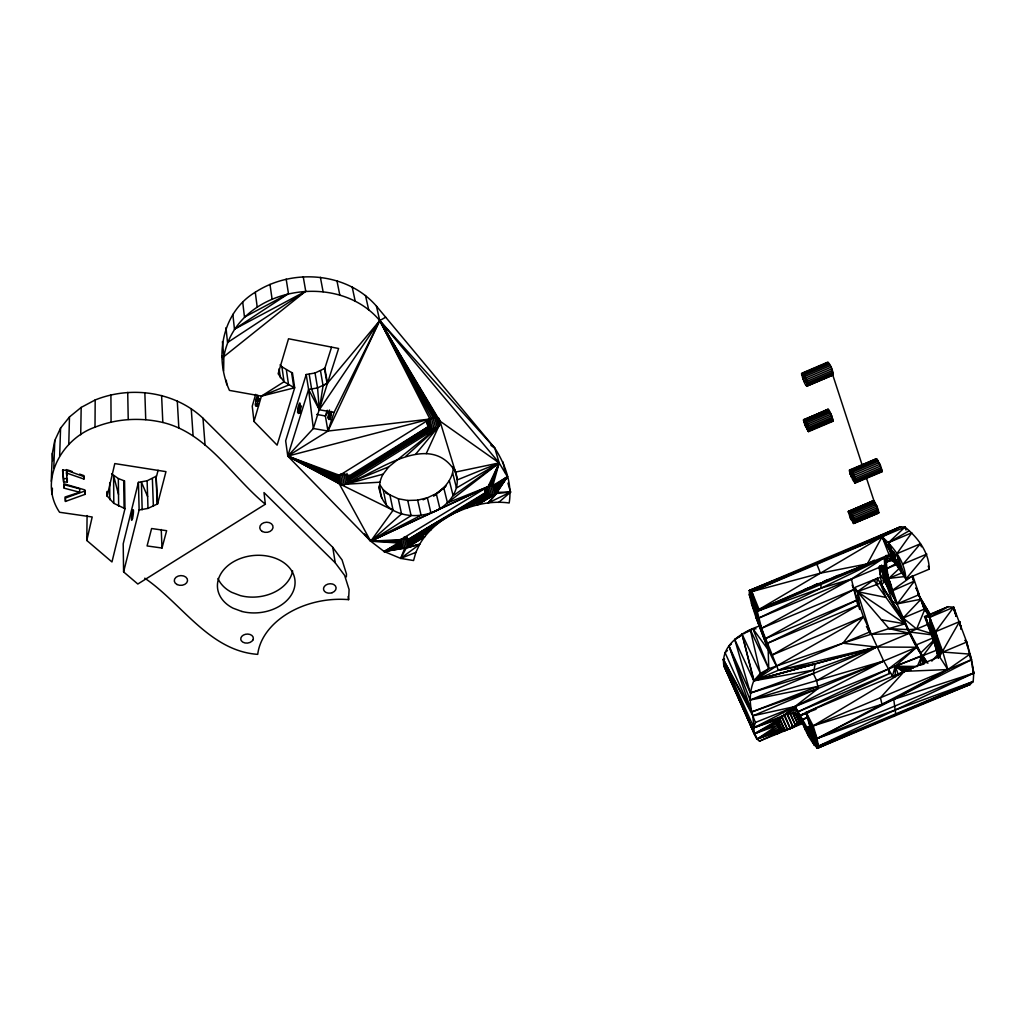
<?xml version="1.0" encoding="UTF-8"?>
<svg xmlns="http://www.w3.org/2000/svg" width="1025" height="1025" viewBox="0 0 1025 1025"><rect width="100%" height="100%" fill="white"/><g stroke="black" fill="none" stroke-linecap="round" stroke-linejoin="round"><path stroke-width="1.5" d="M938.323 658.076L929.637 617.345L924.512 616.602L933.826 641.035L938.746 657.947M111.623 473.806L118.336 478.56L124.563 480.956L124.986 508.656L111.968 561.956L86.792 540.47L92.186 516.984L59.578 512.269C38.027 480.648 61.859 438.687 95.005 427.194L95.184 399.955C130.739 385.618 174.775 391.46 202.988 418.226L332.753 547.324L342.068 559.945L346.488 574.026L346.36 576.908M331.523 411.461L330.562 418.008L328.167 417.585L329.525 410M86.792 540.47L87.087 515.537M67.112 475.549L66.574 469.578L66.471 472.999L83.935 479.047L83.986 475.638L79.63 474.127M85.19 494.306L85.242 490.885L65.549 497.983L65.446 501.43L85.19 494.306L84.832 489.899L63.806 483.749L64.216 488.195L79.642 492.243L79.694 488.81L64.319 484.761L64.216 488.195M255.673 394.369L252.24 406.22L253.995 421.442L277.109 445.145L294.688 387.757L261.413 396.124L229.446 390.397C214.174 356.803 221.977 312.151 255.276 292.24C292.228 268.14 346.86 271.997 376.431 306.116L494.819 448.143C505.146 463.992 512.449 483.941 509.169 502.98C471.628 497.881 438.854 521.11 408.475 539.317C404.619 537.113 398.033 539.317 398.007 544.237C401.493 553.064 413.857 544.403 419.609 544.365C433.998 519.265 463.005 508.836 485.376 492.73C483.903 487.823 490.245 484.351 494.434 485.799C503.442 490.091 490.603 499.265 488.002 503.057L510.578 492.064L507.926 483.147M80.706 434.779L81.18 407.412L95.184 399.955M223.629 370.922L223.873 356.649L222.412 341.671M297.596 412.178C301.107 388.065 301.312 419.968 297.596 412.178L300.504 412.703M921.411 546.799L920.36 543.814L903.14 564.045L926.831 554.089L905.857 578.997C905.139 562.046 894.236 547.709 882.077 536.754L749.416 590.477L751.837 591.63L900.462 526.812L882.077 536.754L890.802 559.214L895.466 563.583L905.857 578.997L929.265 569.157C928.97 552.065 917.772 537.536 904.998 527.093L900.462 526.812L749.416 590.477L749.326 594.602L751.492 603.546L778.385 670.273L815.17 663.816L813.312 673.579L816.669 680.6L818.142 688.48L781.37 717.116L777.283 723.407L778.244 727.109L781.921 729.262L784.497 729.544L789.442 728.903L803.062 723.33M928.688 626.672L925.524 616.743L948.138 606.685L929.637 617.345L935.569 631.669L940.015 649.414L939.489 656.641L947.856 669.556L971.572 659.639L966.729 642.06L953.647 607.274L948.138 606.685L924.512 616.602M909.303 530.732L888.534 542.609L890.93 553.577L890.802 559.214L895.363 560.611L888.534 542.609L904.998 527.093L905.998 530.066M937.785 643.662L929.637 617.345L934.813 639.536L938.503 645.186L929.637 617.345L935.633 643.572L930.047 627.659L937.414 653.45L939.489 656.641L939.618 651.144L935.671 644.11L925.524 616.743L930.162 630.823L929.637 617.345L953.647 607.274L956.376 616.102L953.647 607.274L935.569 631.669L938.503 645.186L940.015 649.414L942.846 652.054L947.856 669.556L893.762 699.37L882 704.29L813.171 725.867L806.111 712.452L939.489 656.641L959.554 621.611L961.309 629.055L959.554 621.611L935.569 631.669L939.131 646.724M68.765 444.44L69.482 416.944L81.18 407.412M83.935 479.047L83.73 476.535L66.215 470.167L62.551 470.244L63.652 482.045L67.291 481.968L67.355 479.674M63.652 482.045L62.935 469.77M59.668 455.728L60.578 428.117L69.482 416.944M255.417 404.721C259.005 380.16 258.569 412.614 255.417 404.721L258.441 405.259M52.16 494.409L52.39 488.208M53.774 468.169L54.799 440.442L60.578 428.117M51.25 481.25L52.326 453.422L54.799 440.442M498.714 502.429L510.578 492.064L497.048 492.359L507.426 476.74L499.175 462.928L439.968 421.096L440.173 423.914L438.623 426.579L388.77 466.823L383.145 474.152L345.784 484.223C340.044 487.375 332.882 479.123 339.557 475.344L429.936 419.046C433.101 417.047 438.226 417.418 439.968 421.096L455.51 472.077C462.454 489.924 447.323 507.606 430.923 512.923L370.704 541.2L287.769 456.087L285.655 440.814L306.193 374.522L315.034 372.998L324.835 368.347L327.475 383.222L313.343 428.501L287.769 456.087L339.224 483.723L393.088 510.271C404.619 516.677 418.559 516.984 430.923 512.923L488.067 486.657L499.175 462.928L494.819 448.143L379.75 320.582C336.917 269.383 235.955 287.846 223.873 356.649L305.732 291.215L303.233 276.763M349.512 475.498L349.499 481.263L345.784 484.223L343.887 473.55M144.743 578.19C181.656 603.174 209.343 650.977 257.723 654.36A75.197 53.454 -8.8 0 1 348.602 599.651L349.089 589.542L344.643 575.435L335.239 562.815L264.002 492.589L265.36 504.21L137.824 584.019L123.589 571.886L123.205 543.814L138.413 482.339L147.113 480.789L156.082 476.292L157.607 503.89L147.997 508.387L139.131 509.989L123.589 571.886M802.793 722.087L789.442 728.903L759.487 741.126C753.567 737.09 752.683 728.634 755.502 722.433C749.416 709.531 748.34 694.168 753.785 680.843L776.604 666.019C762.869 643.2 759.615 616.448 751.837 591.63L904.998 527.093M415.868 552.385L400.685 558.394L406.4 547.773L419.609 544.365L415.868 552.385L413.562 560.534L400.685 558.394L384.119 551.501L370.704 541.2L393.088 510.271C380.506 503.339 375.586 486.555 383.145 474.152M809.122 722.279L817.412 748.237L973.212 681.51L817.015 738.564L806.111 712.452L810.288 728.25L817.412 748.237L970.06 684.495L973.212 681.51L973.75 673.079L971.572 659.639L817.015 738.564L818.437 746.136L817.412 748.237C808.366 739.371 804.42 726.827 798.847 715.693L799.667 719.255L798.962 721.382L792.825 727.507L796.745 724.752L792.825 727.507M331.203 411.973L329.063 419.52L328.167 417.585M935.62 643.405L934.621 640.446L939.489 656.641L940.181 651.042L942.846 652.054L970.047 654.117L973.75 673.079L818.437 746.136L806.111 712.452L817.412 748.237L831.852 741.472M433.767 495.703C443.748 489.04 453.601 479.136 453.306 466.26M927.484 624.494L909.611 631.977L925.831 662.304L916.632 647.236L904.998 623.828L876.721 584.532L877.374 578.318L881.667 577.011M801.563 373.894C809.763 380.032 807.995 397.264 801.563 373.894L827.406 362.901C830.109 362.414 833.632 371.806 832.812 375.137L807.2 385.989M803.485 420.135L828.059 409.231L831.121 414.126L833.043 421.249L808.533 431.627L804.92 425.132L803.485 420.135L828.059 409.231M724.201 662.24L723.817 665.52L754.323 733.862L777.386 725.405L757.039 739.102L723.817 665.52L731.478 680.831M320.492 370.743L323.067 385.643L319.352 409.757L334.086 412.396L379.75 320.582L385.682 317.225M755.502 722.433L895.235 666.288L916.632 647.236L909.393 633.296L909.611 631.977L932.314 634.898M936.709 650.17L921.693 656.077L920.168 665.123L923.089 664.315L920.95 652.758L934.006 639.946M124.986 508.656L113.801 503.326L107.189 496.036L114.8 463.582L165.96 471.641L157.607 503.89M804.612 589.465L820.935 582.982L821.038 588.158L756.988 611.361L749.326 594.602L758.59 618.165L884.678 565.108L884.255 557.805L822.409 582.392L831.006 578.51M852.723 471.41L849.789 472.653L849.546 470.027L876.439 458.739L879.95 464.274L881.974 470.475L881.859 471.859L854.978 483.121L850.25 474.165L852.979 472.833M156.53 476.356L158.081 470.257M777.283 723.407L754.323 733.862L723.765 665.34C720.87 644.456 743.228 631.272 760.319 625.724M162.001 548.029L166.639 530.694L151.61 528.528L147.075 545.941L162.001 548.029L161.245 529.515M849.546 470.027C852.736 472.743 855.683 479.226 854.978 483.121M848.316 511.616L873.595 500.713L876.875 506.042L878.668 512.987L853.812 523.467L850.327 518.099L848.316 511.616L873.262 500.725M376.431 306.116L379.75 320.582L499.175 462.928L492.871 485.504L507.426 476.74L497.637 491.065L495.921 485.107M892.352 676.295L895.235 666.288L921.603 655.692L916.324 644.904L933.954 637.524M253.995 421.442L261.413 396.124L284.053 381.761L281.913 366.796L280.094 364.798M853.812 523.467L851.929 516.574L848.431 511.206M306.193 374.522L308.602 389.474L287.769 456.087L338.032 482.788L336.982 476.689M324.835 368.347L331.511 347.321M327.231 410.256L325.373 415.971L327.962 431.051L287.769 456.087L337.199 481.622L336.687 478.572M334.086 412.396L327.962 431.051L313.343 428.501L308.602 389.474L317.558 387.911L327.475 383.222L379.75 320.582L439.213 419.866M491.218 485.555L499.175 462.928L455.51 472.077C430.077 429.321 376.752 472.884 347.308 483.493L345.668 474.344M814.119 744.932L809.583 730.056L810.288 728.25L814.119 744.932L807.111 727.699L795.169 706.494L752.786 715.847L723.291 659.331L724.649 659.139M402.851 538.996L404.785 548.157L400.685 558.394L419.609 544.365M818.142 688.48L751.773 711.939L723.291 659.331L753.926 727.724L786.7 714.105L792.517 713.028L795.169 706.494L883.691 661.022L892.929 676.795M892.916 553.192L888.534 542.609L890.494 549.554L893.608 554.653L896.837 553.718L911.776 532.821L888.534 542.609L890.033 549.861L882.077 536.754L759.064 609.439L757.129 608.363L749.416 590.477L778.769 578.907M916.107 587.927L925.011 608.824L916.632 629.03L908.534 629.658L888.983 628.594L842.947 643.2L768.763 668.723L760.396 673.348L754.003 680.51L742.01 633.988L760.396 673.348L750.313 629.773L743.817 633.822M489.578 485.952L499.175 462.928L457.342 479.879L454.613 469.412M786.931 712.542L793.068 727.186L783.805 731.197L784.497 729.544L779.602 717.808M405.913 537.92L407.873 547.081L410.538 543.75L409.974 539.432M880.142 565.915L892.25 601.201L897.259 603.853L919.156 594.654L912.724 575.653L892.365 590.362L891.66 592.014L908.534 629.658L909.393 633.296L750.159 700.037L728.916 645.84L731.44 644.033M867.701 629.004L870.814 634.36L909.393 633.296L903.127 617.998L921.039 599.228L897.259 603.853C890.405 591.015 887.522 576.345 886.305 561.969L889.059 554.73L759.064 609.439L751.837 591.63L820.423 573.18L867.342 563.865L874.415 560.15M898.348 674.719L895.235 666.288L921.693 656.077L917.311 666.429L895.235 666.288L895.273 676.731M891.763 591.092L914.326 581.137L897.259 603.853L887.868 585.621L881.82 566.031M426.233 453.614L438.623 426.579L436.343 417.688M913.672 582.533L914.326 581.137L913.659 581.893M890.072 550.566L882.077 536.754L867.342 563.865L831.301 578.267M327.859 411.909L325.373 415.971L316.699 414.42M882.128 580.739L880.206 583.251L857.374 591.643L853.863 589.144M934.48 640.753L922.846 655.974L923.525 664.277L925.46 661.766L922.846 655.974L927.92 663.239M893.813 560.175L886.305 561.969L884.255 557.805L851.429 579.099L853.94 589.452L863.383 616.743L842.947 643.2L876.618 647.031L916.632 647.236L916.324 644.904L919.028 651.298M488.002 503.057L496.087 493.537L510.578 492.064M881.487 619.83L904.998 623.828L877.374 578.318L854.991 587.389L857.374 591.643L888.983 628.594L904.998 623.828L881.679 584.865L884.729 581.034L880.718 565.954M789.647 713.298L795.169 706.494L802.601 723.868L799.936 715.693L808.815 712.272M415.919 453.87L438.623 426.579L405.759 456.304M497.522 488.464L507.426 476.74L494.434 485.799M895.363 556.037L892.48 557.241L890.802 559.214L887.688 558.702L886.215 555.345M931.815 661.125L937.913 654.462M496.843 487.336L507.426 476.74L494.511 485.837M879.745 565.967L880.039 573.782L897.259 603.853L888.752 578.395L899.95 567.824M786.7 714.105L795.169 706.494L802.601 723.868L799.82 715.476L890.482 673.066L797.834 711.837L800.115 718.064L798.667 715.04L792.517 713.028M364.554 533.948L370.704 541.2L401.544 513.935L398.289 498.752L385.708 492.974M727.455 650.542L725.034 652.618L751.773 711.939L883.691 661.022L863.383 616.743L772.03 655.103L752.914 628.722L747.712 631.797M495.78 486.427L507.426 476.74L497.791 489.732L496.933 486.76M433.716 496.01L444.94 487.221M423.107 499.816L436.253 493.602L446.234 485.863M443.748 487.798L447.489 502.852L499.175 462.928L456.522 487.964L452.653 472.973M794.926 725.905L792.363 727.699L793.068 727.186L787.021 714.361M408.693 538.894L410.013 544.993L431.141 529.374L410.308 541.264L410.628 542.481L431.141 529.374L410.538 543.75L409.552 539.176M897.298 713.707L893.621 716.424L895.696 713.874L893.762 699.37L973.75 673.079L972.341 666.878M859.668 609.042L857.374 591.643L873.953 579.702L876.721 584.532M499.175 462.928L453.165 495.792L449.347 480.776M791.992 727.084L789.442 728.903L792.069 727.071M792.363 727.699L794.952 725.879M970.047 654.117L947.856 669.556L817.015 738.564L813.171 725.867L904.319 671.349L947.856 669.556L813.171 725.867M783.805 731.197L786.444 729.403M873.467 580.932L877.374 578.318M232.854 314.368L234.456 329.179L288.473 293.65L286.18 279.146M426.951 422.364L428.053 426.81L349.679 477.227L350.063 478.547L432.294 428.809L437.303 427.617L434.651 417.239M494.806 494.511L477.291 504.864L491.68 495.613L494.806 494.511L492.256 485.555M491.68 495.613L487.131 494.755L466.785 507.798L491.68 495.613L488.72 485.158M323.067 385.643L327.475 383.222L338.609 348.487L288.525 338.762L278.134 373.753L284.053 381.761L293.829 387.527L291.587 372.549L281.913 366.796M365.566 535.127L370.704 541.2L411.089 515.652L407.745 500.469L398.289 498.752M308.602 389.474L319.352 409.757L379.75 320.582L429.936 419.046L287.769 456.087L339.557 475.344L344.541 474.152L348.872 476.048L428.053 426.81L432.294 428.809L429.68 418.431M741.216 635.436L734.72 639.485L750.402 693.028L813.312 673.579M350.063 478.547L430.641 428.476L428.424 419.584M432.294 428.809L350.012 479.918L349.179 475.357M347.308 483.493L437.303 427.617M407.873 547.081L424.734 536.639L410.013 544.993M404.785 548.157L384.119 551.501L398.097 542.968L370.704 541.2L339.224 483.723L337.635 474.575M487.131 494.755L486.068 493.858L456.714 511.821L487.131 494.755L485.453 488.784M447.489 502.852L488.067 486.657L400.762 539.611L370.704 541.2L421.096 515.293L417.649 500.149L407.745 500.469M484.543 489.745L485.376 492.73L408.475 539.317L410.308 541.264L438.7 522.724L409.564 540.188L486.068 493.858L484.825 489.373M424.734 536.639L409.103 546.133L407.143 536.972M477.291 504.864L493.307 495.216L490.347 484.774M779.179 718.141L784.497 729.544L777.309 733.849L772.748 734.592M739.909 636.41L734.72 639.485L753.785 680.843L813.402 670.068M772.03 655.103L858.976 604.865L859.629 609.401M776.604 666.019L863.383 616.743M736.616 692.311L726.52 670.773L757.039 739.102L778.244 727.109L776.258 722.83L778.244 727.109M816.669 680.6L876.618 647.031L778.385 670.273M815.054 663.969L754.003 680.51L768.763 668.723L768.161 649.402L765.572 638.537L853.94 589.452L852.134 585.096M897.798 564.032L886.689 568.708L884.255 557.805L758.59 618.165L751.517 603.597L755.694 616.576L761.806 628.184L851.429 579.099L821.038 588.158M896.375 563.391L886.689 568.708L884.678 565.108L888.816 583.533L892.365 590.362M897.323 675.103L904.319 671.349L880.424 697.743L882 704.29M288.473 293.65L244.475 317.109L242.746 302.388M777.949 721.267L754.323 733.862L723.394 660.523M234.456 329.179L305.732 291.215L227.512 342.542L226 327.641M809.917 726.212L807.111 727.699L808.84 736.655L802.139 719.717L807.931 717.218L802.139 719.717L805.701 730.223L799.936 715.693L808.827 712.311M401.211 539.06L403.132 548.221L384.119 551.501L398.007 544.237M399.981 540.316L401.569 547.965L384.119 551.501L398.033 544.313M894.607 554.384L891.801 555.793L890.802 559.214L893.838 559.65L895.466 563.583L895.363 560.611L899.668 569.285L896.837 553.718L920.36 543.814M885.843 555.768L886.305 561.969L891.84 559.202M891.276 585.608L888.444 587.018L884.729 581.034L887.022 583.084L889.892 581.739M939.015 644.289L936.312 645.635L938.195 657.55M894.005 552.898L891.186 554.294L890.802 559.214L893.172 558.561L893.838 559.65M887.381 584.276L884.729 581.034L887.868 585.621L890.699 584.224M939.963 645.904L937.004 647.134L938.733 654.04L937.414 653.45L935.671 644.11L938.387 642.778M882.077 536.754L890.289 551.591L890.802 559.214L890.674 552.859L893.505 551.488M768.161 649.402L755.694 616.576L768.161 649.402L767.392 643.341L857.284 599.984L858.22 604.609M935.415 643.393L937.414 653.45L935.159 642.675L937.901 641.368M778.833 718.346L784.497 729.544L757.039 739.102L779.782 728.429L777.142 722.715L779.782 728.429M398.623 541.712L370.704 541.2L488.067 486.657M937.555 640.151L934.8 641.419L937.747 640.189M759.487 741.126L784.497 729.544M792.825 713.554L797.565 723.522L801.883 721.536M938.9 643.533L935.992 644.866L935.312 642.867M868.841 540.995L900.462 526.812M749.416 590.477L756.988 611.361L820.935 582.982M833.889 577.229L838.207 575.307M794.9 712.849L798.962 721.382L801.896 720.088M759.064 609.439L818.309 583.609M801.627 373.305L827.79 362.132M802.319 373.446L828.238 362.414M398.917 541.264L400.186 547.376L384.119 551.501L398.353 545.454L397.38 541.187M802.882 374.163L828.841 363.119M801.691 374.868L804.561 373.651M803.562 375.252L829.533 364.208M804.305 376.649L830.288 365.592M802.485 377.687L805.355 376.47M805.048 378.251L831.044 367.193M803.087 379.352L805.957 378.135M805.752 379.942L831.749 368.885M806.649 379.814L803.792 381.031L806.739 379.993M806.368 381.62L832.351 370.563M804.535 382.62L807.392 381.403M806.842 383.158L832.812 372.113M807.149 384.452L833.094 373.42M805.932 385.105L808.802 383.888M806.508 385.823L833.197 374.394M806.944 386.13L833.094 374.983M803.549 419.635L828.495 409.539M804.202 419.853L804.74 420.57L829.058 410.243M803.908 422.172L829.712 411.294M804.74 420.57L806.06 422.953L830.417 412.614M804.92 425.132L807.764 423.927M806.06 422.953L806.765 424.465L831.121 414.126M805.573 426.708L808.418 425.503M808.533 431.627L807.418 426.054L831.775 415.714M807.995 427.604L832.338 417.278M806.957 429.526L809.788 428.322M808.443 429.014L832.774 418.7M808.725 430.192L833.043 419.878M808.123 431.294L833.133 420.75M849.43 470.513L876.439 458.739M850.353 470.385L876.952 459.136M850.993 471.218L877.618 459.943M851.724 472.41L878.374 461.135M850.25 474.165L853.184 472.922M852.505 473.883L879.168 462.608M850.853 475.831L853.787 474.588M853.287 475.549L879.95 464.274M854.504 476.305L851.57 477.548L849.507 471.41M854.004 477.291L880.667 466.003M852.339 479.2L855.273 477.958M854.607 478.97L881.269 467.695M853.108 480.674L856.054 479.431M855.068 480.482L881.718 469.219M855.35 481.724L881.974 470.475M854.478 482.711L870.673 475.856M873.62 474.613L878.041 472.743M855.427 482.621L882.012 471.372M848.726 511.219L873.595 500.713M849.187 511.642L874.069 501.123M848.405 512.423L852.774 510.578M849.776 512.449L874.697 501.93M875.388 503.07L850.468 513.602L851.198 514.998L876.144 504.479M849.661 516.498L852.569 515.268M851.929 516.574L876.875 506.042M850.327 518.099L853.236 516.869M852.595 518.189L877.541 507.657M851.045 519.649L853.953 518.419M853.159 519.752L878.105 509.22M853.594 521.148L878.515 510.629L876.823 508.105M853.851 522.276L878.758 511.77M853.043 523.019L860.347 519.944M863.255 518.714L867.637 516.869M870.558 515.626L874.927 513.781M853.928 523.07L878.809 512.564M853.517 523.455L878.668 512.987M890.674 552.859L893.557 551.655M756.988 611.361L884.255 557.805M894.684 554.576L891.801 555.793L890.93 553.577M886.305 561.969L891.917 559.612M761.806 628.184L853.94 589.452L857.694 604.724M889.482 584.801L884.678 565.108L888.752 578.395L903.473 572.206M887.868 585.621L890.763 584.404M765.572 638.537L857.284 599.984M891.353 585.8L888.444 587.018L891.442 585.98M767.392 643.341L858.976 604.865M870.814 634.36L857.374 591.643L886.01 597.434L880.206 583.251L903.127 617.998L925.011 608.824L928.278 615.807M935.582 643.79L938.618 642.88M939.259 644.392L936.312 645.635L939.169 644.648M940.694 647.3L937.734 648.53L939.489 656.641L939.092 650.606M940.194 650.401L942.846 652.054L966.729 642.06L970.598 659.126M802.139 719.717L807.982 717.282M810.058 726.469L807.111 727.699L809.583 730.056M817.015 738.564L973.75 673.079M973.212 681.51L818.437 746.136L970.06 684.495L962.296 686.43M261.413 396.124L288.602 385.054L286.398 370.076M813.914 585.275L818.283 583.494M388.77 466.823L345.784 484.223L379.98 482.186M824.087 581.149L828.418 579.42M757.039 739.102L781.921 729.262L777.937 720.69M781.703 577.754L786.111 576.024M781.37 717.116L753.926 727.724L752.786 715.847L916.632 647.236L888.342 669.056L797.834 711.837L802.601 723.868M789.481 712.683L795.554 725.495L802.895 722.663M799.82 715.476L816.105 709.249M866.433 626.506L869.712 631.964L754.003 680.51L876.618 647.031L750.402 693.028L728.916 645.84L751.773 711.939M894.774 554.756L891.801 555.793L892.48 557.241L895.453 556.203M939.874 646.134L937.004 647.134L939.489 656.641L938.772 650.158M958.029 688.608L970.06 684.495M833.043 421.249L832.338 421.032M384.119 551.501L399.097 546.53L398.136 541.943M79.642 492.243L65.049 497.035L65.446 501.43M95.005 427.194C116.478 418.61 140.361 417.239 162.821 422.467C207.434 433.229 231.945 476.792 265.36 504.21M883.691 661.022L750.159 700.037L817.604 686.532M876.618 647.031L753.785 680.843L742.01 633.988M417.649 500.149L427.361 497.804L430.923 512.923M881.859 471.859L880.975 471.5M888.752 578.395L905.242 576.511M63.755 478.624L67.381 478.534M370.704 541.2L399.532 540.572M756.04 628.812L752.914 628.722L768.763 668.723L750.313 629.773M913.224 668.031L895.235 666.288L903.935 672.349M297.737 409.616L300.645 410.141M328.295 415.035L330.678 415.471M255.456 403.504L258.479 404.042M297.622 410.974L300.53 411.499M328.179 416.393L330.562 416.816M255.468 405.708L258.492 406.233M328.256 418.559L330.844 419.648M256.391 398.046L259.415 398.584M298.57 405.58L301.478 406.092M256.071 399.314L259.094 399.852M298.237 406.822L301.145 407.348M328.782 412.268L331.178 412.691M255.789 400.711L258.812 401.249M297.955 408.206L300.863 408.719M328.5 413.639L330.883 414.062M824.817 558.689L826.547 559.048L816.861 564.224L820.423 573.18M911.148 669.889L895.235 666.288L904.767 671.593M888.983 628.594L909.393 633.296M886.907 581.201L888.816 583.533L882.217 565.71M291.587 372.549L292.433 372.78L294.688 387.757M889.085 588.401L884.729 581.034L891.66 592.014M932.571 633.898L916.632 629.03L903.127 617.998M68.022 470.078L72.378 471.602M906.741 670.747L895.235 666.288L906.689 670.875M338.276 476.356L287.769 456.087L336.802 480.315M337.366 477.586L287.769 456.087L336.866 478.931M832.812 375.137L862.653 466.554M857.374 591.643L904.998 623.828M490.911 445.35L494.819 448.143M380.121 485.158L383.196 489.681L389.923 495.075L393.088 510.271M964.756 640.33L966.729 642.06L967.51 646.788M798.77 715.527L799.397 716.859L797.245 714.182L797.911 713.208L800.115 718.064M348.872 476.048L349.679 477.227L429.206 427.797L427.348 420.378M428.053 426.81L427.066 422.761L429.936 419.046L327.962 431.051L379.75 320.582L438.072 418.879M920.732 600.317L929.88 615.154M485.376 492.73L486.068 493.858M930.29 614.577L918.028 594.026L930.136 614.603M922.116 603.366L929.457 615.679M919.976 598.19L925.562 607.787M927.151 610.528L928.752 613.27M436.624 418.187L379.75 320.582L431.499 418.29L434.023 428.77M917.836 594.052L929.726 614.628M434.972 417.841L379.75 320.582L433.229 417.88M926.626 662.675L922.846 655.974L926.433 662.406M922.026 603.456L925.011 608.824M892.48 557.241L893.172 558.561M922.654 605.813L925.626 611.464M890.366 590.72L897.259 603.853L891.353 591.925M890.917 591.489L897.259 603.853M777.744 720.78L781.921 729.262M798.847 715.693L799.59 717.257L798.219 714.387M916.017 588.081L919.156 594.654M798.039 714.015L799.397 716.859M796.938 713.567L799.667 719.255L799.603 717.321M783.561 714.233L790.262 728.467L784.83 715.373M781.332 716.449L787.341 729.275L781.96 716.283M895.337 559.906L899.668 569.285L894.236 556.165M795.08 712.759L798.962 721.382M909.611 631.977L914.748 643.61M793.158 713.438L797.565 723.522M895.12 558.881L899.668 569.285L894.748 557.6M147.626 496.548L141.412 482.122L142.18 509.758M894.94 558.241L899.668 569.285L894.851 557.933M799.769 717.577L797.911 713.208L795.105 713.336L795.169 706.494L753.926 727.724L779.346 719.114L754.323 733.862L723.291 659.331M789.903 712.26L795.554 725.495M806.765 424.465L807.418 426.054M890.968 549.977L888.534 542.609L892.224 551.86M888.534 542.609L891.558 550.771M882.192 565.915L888.201 582.482M942.846 652.054L935.569 631.669L939.656 648.159M905.857 578.997L896.837 553.718L901.385 571.617M881.923 565.544L887.65 581.7M928.214 566.172L929.265 569.157M912.634 578.395L913.121 579.74M881.718 565.339L887.202 581.278M889.867 673.592L888.342 669.056L889.38 673.387M866.625 478.572L875.491 505.415M881.513 565.454L886.779 581.495M881.526 565.762L886.817 582.136M881.397 565.505L887.022 583.084M935.184 639.677L929.637 617.345L937.055 642.265M956.171 616.115L953.647 607.274L956.056 616.23M494.908 484.915L497.048 492.359M493.96 486.081L496.087 493.537M935.441 639.933L929.637 617.345L936.35 641.086M933.826 641.035L930.047 627.659L934.71 640.933L937.414 653.45M487.516 486.708L490.027 495.664L466.785 507.798L488.477 495.37L486.388 487.913M891.212 588.952L884.678 565.108L890.123 586.185M891.571 590.144L884.678 565.108L890.712 587.607M934.621 640.446L935.146 642.393M929.637 617.345L935.697 640.202M920.95 652.758L923.525 664.277L921.693 656.077M118.503 494.383L113.596 475.613L113.801 503.326M439.533 419.52L440.289 422.479M438.636 417.995L440.173 423.914M437.688 417.918L439.597 425.311M433.101 417.995L435.74 428.36M934.979 641.919L935.159 642.675M436.253 493.602L439.917 508.682M955.044 613.27L953.647 607.274L955.185 613.411L953.647 607.274L954.288 610.259M365.489 295.495L368.718 309.909M222.182 355.867L222.873 358.929M961.232 629.183L959.554 621.611L960.463 626.147M352.164 286.91L355.239 301.312M404.132 537.074L406.4 547.773M894.902 560.893L895.466 563.583L895.222 560.944M503.006 461.929L505.21 472.627M383.196 489.681L386.297 504.877M379.199 485.927L381.659 498.086M378.878 487.311L379.481 490.347M336.93 280.748L339.826 295.162M320.389 277.314L323.093 291.728M348.398 475.177L349.499 481.263M346.937 473.345L348.577 482.48M324.387 368.27L327.026 383.145M342.209 473.96L344.093 484.62M340.479 473.998L342.35 484.671M339.096 475.216L340.697 484.364M315.034 372.998L317.558 387.911L319.352 409.757L311.651 389.269L309.204 374.33M348.09 596.537L348.602 599.651M332.753 547.324L335.239 562.815M938.452 649.709L939.489 656.641M913.416 580.329L912.724 575.653L913.288 579.612M879.002 566.697L881.679 584.865M269.972 284.386L272.061 298.954M279.12 368.795L280.389 377.764M255.276 292.24L257.185 306.885M827.713 409.846L827.803 410.73M226.294 380.237L226.73 384.772M66.471 472.999L67.291 481.968M202.988 418.226L205.064 445.17M873.133 501.148L873.185 501.955M191.239 408.616L193.072 435.535M52.326 453.422L52.813 460.673M177.274 400.942L178.824 427.861M161.604 395.535L162.821 422.467M156.082 476.292L157.145 503.826M152.379 478.624L153.366 506.196M144.845 392.626L145.729 419.622M147.113 480.789L147.997 508.387M138.413 482.339L139.131 509.989M127.715 392.408L128.227 419.456M123.692 480.751L124.102 508.464M118.336 478.56L118.644 506.273M110.918 394.868L111.072 422.018M109.713 482.775L109.79 499.7M107.343 491.757L107.356 496.369M107.177 491.423L107.189 496.036M292.625 570.938A38.489 28.674 -5.1 0 1 240.375 595.615L231.701 592.335A38.489 28.674 -5.1 0 1 217.979 578.497M252.88 640.036L252.06 641.099A6.317 4.523 -5.6 0 1 241.247 640.638L240.811 639.523A6.317 4.523 -5.6 0 1 247.832 634.065A6.317 4.523 -5.6 0 1 252.88 640.036M894.031 552.988L891.186 554.294L894.069 553.077M332.074 592.719L330.473 593.103A6.342 4.689 -8.3 0 1 323.58 588.132A6.342 4.689 -8.3 0 1 332.407 584.007L333.817 584.558A6.342 4.689 -8.3 0 1 332.074 592.719M241.836 611.451L233.085 608.197A38.912 28.726 -5.4 0 1 237.813 559.56A38.912 28.726 -5.4 0 1 295.008 580.803A38.912 28.726 -5.4 0 1 241.836 611.451M177.03 584.519A6.637 4.882 -2.5 0 0 187.524 580.842A6.637 4.882 -2.5 0 0 178.196 576.076A6.637 4.882 -2.5 0 0 177.03 584.519M262.336 531.488A6.663 5.074 -5.2 0 0 272.996 527.76A6.663 5.074 -5.2 0 0 263.886 522.699A6.663 5.074 -5.2 0 0 262.336 531.488M132.532 518.342A5.343 0.692 -81.8 0 0 133.301 509.784A5.343 0.692 -81.8 0 0 131.533 516.895A5.343 0.692 -81.8 0 0 132.532 518.342"/></g></svg>
